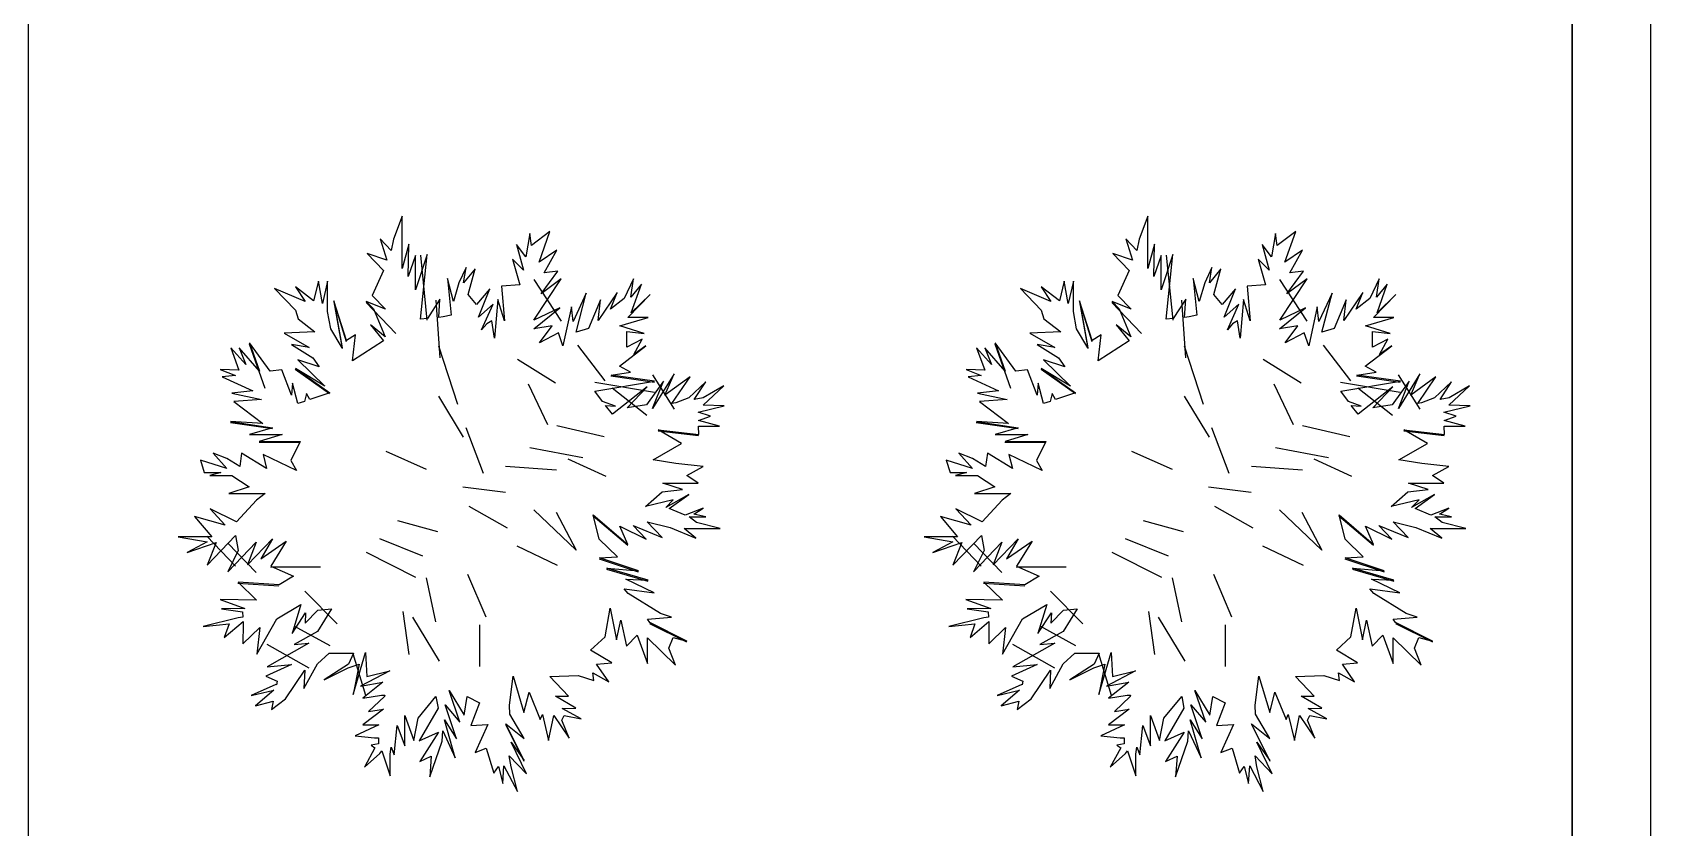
# Model space of a CAD drawing. Header units: metres. Extents: x 2 to 41.8, y 0.2 to 29.5.
# Drawn here: x 20.896 to 23.71, y 19.561 to 20.944 of the extents above; entities that cross this region are included whole.
import ezdxf

# ---------------------------------------------------------------- set-up
doc = ezdxf.new("R2010")
doc.units = ezdxf.units.M

msp = doc.modelspace()

# ---------------------------------------------------------------- linework, layer by layer
for p, q in [((23.7097, 23.5006), (23.7097, 16.2697)), ((23.5733, 23.3643), (23.5733, 15.8907)), ((23.5733, 23.3643), (23.5733, 16.2697)), ((21.5387, 20.6227), (21.5387, 20.5337)), ((22.8352, 20.6227), (22.8352, 20.5337)), ((21.5707, 20.5562), (21.5822, 20.4436)), ((22.8672, 20.5562), (22.8788, 20.4436)), ((21.768, 20.5138), (21.8155, 20.4415)), ((23.0646, 20.5138), (23.112, 20.4415)), ((21.42, 20.4751), (21.4345, 20.3939)), ((21.42, 20.4751), (21.4417, 20.4063)), ((21.4764, 20.4741), (21.5279, 20.4204)), ((21.5975, 20.4783), (21.6045, 20.3781)), ((22.7166, 20.4751), (22.7311, 20.3939)), ((22.7166, 20.4751), (22.7383, 20.4063)), ((22.773, 20.4741), (22.8244, 20.4204)), ((22.894, 20.4783), (22.901, 20.3781)), ((21.2733, 20.4022), (21.3003, 20.3249)), ((21.6023, 20.3988), (21.6354, 20.2973)), ((21.844, 20.3999), (21.8915, 20.338)), ((22.5698, 20.4022), (22.5969, 20.3249)), ((22.8988, 20.3988), (22.9319, 20.2973)), ((23.1406, 20.3999), (23.188, 20.338)), ((21.7394, 20.3755), (21.8056, 20.3343)), ((23.0359, 20.3755), (23.1021, 20.3343)), ((21.3533, 20.3579), (21.413, 20.3158)), ((21.902, 20.3465), (21.9777, 20.3357)), ((21.9743, 20.3484), (22.0119, 20.2885)), ((22.6498, 20.3579), (22.7095, 20.3158)), ((23.1985, 20.3465), (23.2742, 20.3357)), ((23.2709, 20.3484), (23.3084, 20.2885)), ((21.7581, 20.3326), (21.7917, 20.2621)), ((21.8739, 20.3357), (21.9777, 20.3181)), ((21.9042, 20.3257), (21.9644, 20.2782)), ((23.0547, 20.3326), (23.0882, 20.2621)), ((23.1705, 20.3357), (23.2742, 20.3181)), ((23.2007, 20.3257), (23.261, 20.2782)), ((21.6021, 20.311), (21.6454, 20.2399)), ((22.8986, 20.311), (22.9419, 20.2399)), ((21.2406, 20.2655), (21.3134, 20.2549)), ((21.808, 20.2604), (21.8902, 20.2413)), ((22.5371, 20.2655), (22.61, 20.2549)), ((23.1046, 20.2604), (23.1868, 20.2413)), ((21.2904, 20.2312), (21.3616, 20.2312)), ((21.6495, 20.257), (21.6799, 20.1774)), ((21.984, 20.251), (22.0544, 20.2431)), ((22.5869, 20.2312), (22.6581, 20.2312)), ((22.9461, 20.257), (22.9765, 20.1774)), ((23.2805, 20.251), (23.3509, 20.2431)), ((21.5105, 20.2155), (21.5811, 20.1841)), ((21.7609, 20.2218), (21.8532, 20.2046)), ((21.8274, 20.2025), (21.893, 20.1722)), ((22.8071, 20.2155), (22.8777, 20.1841)), ((23.0575, 20.2218), (23.1497, 20.2046)), ((23.1239, 20.2025), (23.1896, 20.1722)), ((21.719, 20.1898), (21.8077, 20.183)), ((23.0155, 20.1898), (23.1042, 20.183)), ((21.6445, 20.1537), (21.7186, 20.1444)), ((22.9411, 20.1537), (23.0152, 20.1444)), ((21.6548, 20.1202), (21.7214, 20.0822)), ((22.9513, 20.1202), (23.0179, 20.0822)), ((21.5309, 20.0951), (21.6004, 20.0759)), ((21.768, 20.1135), (21.8414, 20.0434)), ((21.8068, 20.1095), (21.8414, 20.0434)), ((21.8711, 20.1034), (21.9312, 20.0521)), ((22.8275, 20.0951), (22.8969, 20.0759)), ((23.0645, 20.1135), (23.138, 20.0434)), ((23.1034, 20.1095), (23.138, 20.0434)), ((23.1677, 20.1034), (23.2277, 20.0521)), ((21.1995, 20.0677), (21.2493, 20.0157)), ((21.4997, 20.0636), (21.5743, 20.0338)), ((22.4961, 20.0677), (22.5459, 20.0157)), ((22.7962, 20.0636), (22.8709, 20.0338)), ((21.2358, 20.0559), (21.2851, 20.0045)), ((21.4764, 20.0401), (21.5625, 19.9967)), ((21.7382, 20.0512), (21.8087, 20.0175)), ((22.5324, 20.0559), (22.5816, 20.0045)), ((22.7729, 20.0401), (22.859, 19.9967)), ((23.0347, 20.0512), (23.1053, 20.0175)), ((21.3103, 20.0144), (21.3971, 20.0144)), ((21.8818, 20.0286), (21.9496, 20.0059)), ((21.8945, 20.0106), (21.9665, 19.9898)), ((22.6068, 20.0144), (22.6936, 20.0144)), ((23.1783, 20.0286), (23.2462, 20.0059)), ((23.1911, 20.0106), (23.2631, 19.9898)), ((21.2534, 19.9862), (21.3248, 19.9815)), ((21.5811, 19.9956), (21.5973, 19.919)), ((21.6529, 20.0021), (21.6846, 19.9278)), ((22.5499, 19.9862), (22.6214, 19.9815)), ((22.8777, 19.9956), (22.8939, 19.919)), ((22.9495, 20.0021), (22.9811, 19.9278)), ((21.3699, 19.9721), (21.426, 19.9153)), ((22.6664, 19.9721), (22.7226, 19.9153)), ((21.5403, 19.9372), (21.5504, 19.8624)), ((21.5571, 19.9268), (21.6035, 19.8503)), ((22.8368, 19.9372), (22.8469, 19.8624)), ((22.8537, 19.9268), (22.9001, 19.8503)), ((21.351, 19.9122), (21.4131, 19.8779)), ((21.6734, 19.9136), (21.6735, 19.8416)), ((21.9694, 19.9161), (22.0336, 19.8841)), ((22.6476, 19.9122), (22.7096, 19.8779)), ((22.9699, 19.9136), (22.97, 19.8416)), ((23.2659, 19.9161), (23.3302, 19.8841)), ((21.3039, 19.8803), (21.3768, 19.8392)), ((21.4534, 19.8639), (21.4751, 19.7913)), ((22.6005, 19.8803), (22.6733, 19.8392)), ((22.7499, 19.8639), (22.7716, 19.7913)), ((21.719, 19.7404), (21.7509, 19.6767)), ((23.0155, 19.7404), (23.0474, 19.6767))]:
    msp.add_line(p, q)
for points in [[(23.5733, 23.3643), (23.7097, 23.5006), (23.7097, 16.2697), (23.5733, 16.2697), (23.5733, 23.3643)], [(23.5733, 23.3643), (23.5733, 15.8907), (22.3988, 15.8907), (22.3988, 18.6426), (20.8897, 18.6426), (20.8897, 23.3643), (23.5733, 23.3643)], [(22.0991, 20.2942), (22.0626, 20.2954), (22.0982, 20.3293), (22.0627, 20.3083), (22.0469, 20.3054), (22.0671, 20.3363), (22.0375, 20.3084), (22.0149, 20.2995), (22.0082, 20.2983), (22.0399, 20.3447), (21.996, 20.3129), (22.0122, 20.3499), (21.9746, 20.29), (21.9934, 20.3375), (21.9638, 20.2962), (21.9302, 20.2911), (21.9648, 20.3272), (21.9045, 20.2797), (21.8927, 20.2952), (21.91, 20.2937), (21.8876, 20.302), (21.8742, 20.3197), (21.978, 20.3372), (21.9023, 20.348), (21.9358, 20.3528), (21.9168, 20.3631), (21.963, 20.3987), (21.9419, 20.3838), (21.9561, 20.4101), (21.9295, 20.3963), (21.9299, 20.4236), (21.96, 20.4204), (21.9176, 20.4337), (21.9669, 20.4482), (21.9313, 20.4477), (21.9701, 20.4882), (21.9375, 20.456), (21.9551, 20.506), (21.9364, 20.4835), (21.9413, 20.5153), (21.9248, 20.481), (21.9011, 20.4625), (21.913, 20.4917), (21.8798, 20.4426), (21.8841, 20.4785), (21.8632, 20.4286), (21.8415, 20.4224), (21.8592, 20.4905), (21.8364, 20.4408), (21.8336, 20.4668), (21.8187, 20.3987), (21.8107, 20.4215), (21.7777, 20.4037), (21.8, 20.4336), (21.7679, 20.4282), (21.8131, 20.4646), (21.7683, 20.4431), (21.8158, 20.5153), (21.7806, 20.4892), (21.8098, 20.5287), (21.7859, 20.5256), (21.8079, 20.5648), (21.7774, 20.544), (21.7961, 20.5975), (21.7641, 20.5731), (21.7609, 20.5939), (21.7541, 20.5536), (21.7377, 20.5751), (21.7501, 20.5304), (21.7308, 20.5493), (21.7434, 20.5049), (21.7117, 20.5027), (21.717, 20.442), (21.7053, 20.4792), (21.6994, 20.4119), (21.6947, 20.4423), (21.6863, 20.4369), (21.6773, 20.4266), (21.6973, 20.4709), (21.6718, 20.4487), (21.6913, 20.4977), (21.6684, 20.4704), (21.6537, 20.4882), (21.6661, 20.5324), (21.646, 20.508), (21.6502, 20.5348), (21.6379, 20.5081), (21.6284, 20.4758), (21.6177, 20.5155), (21.6242, 20.4518), (21.6105, 20.449), (21.6026, 20.4482), (21.6048, 20.4798), (21.5832, 20.4463), (21.571, 20.4451), (21.5825, 20.5577), (21.5623, 20.496), (21.5623, 20.5558), (21.5493, 20.5191), (21.5508, 20.5755), (21.539, 20.5333), (21.539, 20.5352), (21.539, 20.6242), (21.5241, 20.5844), (21.52, 20.5646), (21.5006, 20.5848), (21.5122, 20.5477), (21.478, 20.5594), (21.5064, 20.5298), (21.487, 20.4864), (21.5101, 20.4623), (21.4767, 20.4756), (21.489, 20.4629), (21.5095, 20.4145), (21.4839, 20.4351), (21.5064, 20.4076), (21.4528, 20.3726), (21.4579, 20.4177), (21.4421, 20.4078), (21.4203, 20.4767), (21.4348, 20.3954), (21.4148, 20.4282), (21.4095, 20.4582), (21.4095, 20.5113), (21.4006, 20.4723), (21.3935, 20.5113), (21.3852, 20.4767), (21.3536, 20.5012), (21.3704, 20.4755), (21.3174, 20.4985), (21.3535, 20.4609), (21.3582, 20.4456), (21.3874, 20.423), (21.3337, 20.4207), (21.3772, 20.3957), (21.3464, 20.4013), (21.3835, 20.3776), (21.3945, 20.3621), (21.3577, 20.3746), (21.4047, 20.3284), (21.3536, 20.3594), (21.4133, 20.3173), (21.3786, 20.3054), (21.3725, 20.3157), (21.369, 20.3021), (21.3576, 20.2982), (21.3485, 20.3339), (21.3464, 20.313), (21.3296, 20.3572), (21.3097, 20.3545), (21.2736, 20.4037), (21.2908, 20.3544), (21.2555, 20.3954), (21.2671, 20.3665), (21.2412, 20.3954), (21.2554, 20.3567), (21.2228, 20.3574), (21.2494, 20.3472), (21.2264, 20.3447), (21.2795, 20.3205), (21.2428, 20.3163), (21.2946, 20.3052), (21.2466, 20.3022), (21.2968, 20.264), (21.2409, 20.267), (21.3137, 20.2564), (21.2736, 20.2444), (21.3305, 20.2444), (21.2907, 20.2327), (21.3619, 20.2327), (21.3453, 20.1996), (21.3554, 20.182), (21.2974, 20.2098), (21.3035, 20.1855), (21.26, 20.2123), (21.2567, 20.189), (21.2342, 20.2031), (21.2103, 20.2124), (21.2342, 20.1855), (21.1883, 20.1998), (21.1951, 20.1783), (21.2237, 20.1783), (21.2047, 20.1732), (21.2427, 20.1732), (21.2732, 20.1539), (21.2377, 20.1418), (21.3008, 20.1418), (21.2858, 20.1304), (21.2508, 20.0925), (21.205, 20.1155), (21.2315, 20.0871), (21.1783, 20.1021), (21.2082, 20.0665), (21.1498, 20.0665), (21.2, 20.0579), (21.1655, 20.0397), (21.2155, 20.0571), (21.1998, 20.0172), (21.2496, 20.0692), (21.2542, 20.0427), (21.2362, 20.0061), (21.2854, 20.0575), (21.2701, 20.0182), (21.3134, 20.0635), (21.2932, 20.0285), (21.3376, 20.059), (21.3106, 20.016), (21.3501, 19.9986), (21.3251, 19.983), (21.2537, 19.9877), (21.286, 19.9565), (21.2224, 19.958), (21.2658, 19.9422), (21.2248, 19.9413), (21.2613, 19.9362), (21.2619, 19.9273), (21.254, 19.9262), (21.1929, 19.9111), (21.2384, 19.9156), (21.2298, 19.8918), (21.2624, 19.9195), (21.2626, 19.9152), (21.2622, 19.8808), (21.2916, 19.9093), (21.2864, 19.863), (21.3209, 19.9243), (21.3632, 19.9491), (21.3476, 19.8989), (21.3713, 19.9347), (21.3702, 19.9169), (21.3924, 19.9393), (21.4161, 19.9415), (21.392, 19.9019), (21.3514, 19.8794), (21.3771, 19.8818), (21.3042, 19.8408), (21.3466, 19.8448), (21.302, 19.8244), (21.3219, 19.8158), (21.3206, 19.8096), (21.3197, 19.8099), (21.2768, 19.7908), (21.316, 19.8001), (21.2839, 19.773), (21.3149, 19.7813), (21.3119, 19.7665), (21.3364, 19.7849), (21.37, 19.835), (21.3684, 19.8032), (21.392, 19.8462), (21.4122, 19.8646), (21.4545, 19.8646), (21.4458, 19.8453), (21.4035, 19.8179), (21.4451, 19.839), (21.4641, 19.8451), (21.4537, 19.7928), (21.4754, 19.8655), (21.4774, 19.8238), (21.5174, 19.8335), (21.4669, 19.8071), (21.5057, 19.8143), (21.4706, 19.7864), (21.503, 19.7912), (21.5089, 19.7912), (21.5085, 19.7892), (21.4807, 19.763), (21.5066, 19.7669), (21.4705, 19.7397), (21.4985, 19.7398), (21.4575, 19.721), (21.4908, 19.7176), (21.498, 19.7176), (21.4977, 19.7066), (21.4853, 19.7047), (21.4918, 19.6998), (21.4734, 19.6663), (21.5003, 19.6899), (21.5037, 19.6947), (21.5184, 19.6511), (21.5184, 19.6892), (21.5198, 19.701), (21.5253, 19.6877), (21.5303, 19.7385), (21.5435, 19.7034), (21.5435, 19.756), (21.5594, 19.7127), (21.5671, 19.7517), (21.5979, 19.7889), (21.6019, 19.7688), (21.5685, 19.7121), (21.6024, 19.7269), (21.5699, 19.6764), (21.5898, 19.6853), (21.587, 19.6497), (21.6088, 19.7114), (21.6098, 19.7292), (21.6315, 19.6828), (21.6127, 19.7488), (21.6335, 19.7156), (21.6137, 19.7746), (21.6396, 19.7448), (21.6207, 19.7994), (21.647, 19.757), (21.6519, 19.7893), (21.6737, 19.7779), (21.6585, 19.739), (21.6878, 19.7406), (21.6661, 19.6921), (21.6854, 19.6991), (21.6982, 19.656), (21.7064, 19.6676), (21.7139, 19.6377), (21.7161, 19.6684), (21.7396, 19.6243), (21.7287, 19.6667), (21.7254, 19.6858), (21.755, 19.6549), (21.7287, 19.7099), (21.7512, 19.6782), (21.7193, 19.7419), (21.7511, 19.7163), (21.7261, 19.7585), (21.7257, 19.7742), (21.7322, 19.8245), (21.7509, 19.7615), (21.7601, 19.7969), (21.7793, 19.7491), (21.7831, 19.7581), (21.7937, 19.7127), (21.8026, 19.7564), (21.8292, 19.7169), (21.8167, 19.748), (21.8208, 19.7563), (21.8502, 19.7505), (21.8175, 19.7682), (21.8413, 19.7691), (21.8056, 19.7896), (21.8284, 19.7897), (21.7956, 19.8241), (21.8452, 19.8258), (21.8723, 19.8171), (21.8704, 19.8304), (21.8986, 19.8145), (21.8771, 19.8451), (21.9035, 19.8475), (21.8668, 19.8697), (21.892, 19.8927), (21.901, 19.9427), (21.912, 19.8875), (21.9193, 19.922), (21.9292, 19.8764), (21.9474, 19.8955), (21.9654, 19.8465), (21.9654, 19.8912), (22.0142, 19.8434), (22.0026, 19.8734), (22.0103, 19.8917), (22.0339, 19.8856), (21.9697, 19.9176), (21.9658, 19.9238), (22.0073, 19.9269), (21.9883, 19.9336), (21.9322, 19.9682), (21.925, 19.9766), (21.9256, 19.9765), (21.9771, 19.9695), (21.9279, 19.9929), (21.9669, 19.9914), (21.8949, 20.0121), (21.9499, 20.0074), (21.8821, 20.0302), (21.9134, 20.0321), (21.8818, 20.0626), (21.8714, 20.105), (21.9315, 20.0536), (21.9173, 20.0851), (21.9632, 20.0629), (21.9406, 20.0865), (21.9914, 20.0657), (21.9652, 20.093), (22.0051, 20.0831), (22.0498, 20.0644), (22.0296, 20.0811), (22.0921, 20.0811), (22.0507, 20.0919), (22.0378, 20.1014), (22.067, 20.1017), (22.0462, 20.1062), (22.0624, 20.1163), (22.031, 20.1044), (22.0035, 20.1157), (22.0373, 20.1402), (21.9974, 20.1177), (22.0105, 20.1313), (21.9621, 20.1195), (21.9909, 20.145), (22.0266, 20.1488), (21.9923, 20.1598), (22.0536, 20.1598), (22.0341, 20.1736), (22.0622, 20.1889), (22.0151, 20.1941), (21.9755, 20.2003), (22.025, 20.2292), (21.9843, 20.2526), (22.0547, 20.2447), (22.0543, 20.2589), (22.0906, 20.2589), (22.0541, 20.2688), (22.075, 20.2766), (22.0538, 20.2833), (22.0991, 20.2942)], [(23.3957, 20.2942), (23.3591, 20.2954), (23.3947, 20.3293), (23.3592, 20.3083), (23.3435, 20.3054), (23.3636, 20.3363), (23.334, 20.3084), (23.3114, 20.2995), (23.3048, 20.2983), (23.3364, 20.3447), (23.2925, 20.3129), (23.3087, 20.3499), (23.2712, 20.29), (23.29, 20.3375), (23.2603, 20.2962), (23.2267, 20.2911), (23.2613, 20.3272), (23.201, 20.2797), (23.1893, 20.2952), (23.2065, 20.2937), (23.1842, 20.302), (23.1708, 20.3197), (23.2746, 20.3372), (23.1988, 20.348), (23.2324, 20.3528), (23.2133, 20.3631), (23.2595, 20.3987), (23.2385, 20.3838), (23.2526, 20.4101), (23.226, 20.3963), (23.2264, 20.4236), (23.2566, 20.4204), (23.2142, 20.4337), (23.2635, 20.4482), (23.2278, 20.4477), (23.2667, 20.4882), (23.234, 20.456), (23.2516, 20.506), (23.233, 20.4835), (23.2378, 20.5153), (23.2214, 20.481), (23.1977, 20.4625), (23.2095, 20.4917), (23.1763, 20.4426), (23.1806, 20.4785), (23.1597, 20.4286), (23.138, 20.4224), (23.1558, 20.4905), (23.1329, 20.4408), (23.1301, 20.4668), (23.1153, 20.3987), (23.1072, 20.4215), (23.0743, 20.4037), (23.0966, 20.4336), (23.0644, 20.4282), (23.1096, 20.4646), (23.0649, 20.4431), (23.1123, 20.5153), (23.0771, 20.4892), (23.1064, 20.5287), (23.0825, 20.5256), (23.1044, 20.5648), (23.074, 20.544), (23.0927, 20.5975), (23.0606, 20.5731), (23.0575, 20.5939), (23.0507, 20.5536), (23.0343, 20.5751), (23.0467, 20.5304), (23.0273, 20.5493), (23.0399, 20.5049), (23.0082, 20.5027), (23.0135, 20.442), (23.0018, 20.4792), (22.9959, 20.4119), (22.9912, 20.4423), (22.9829, 20.4369), (22.9738, 20.4266), (22.9939, 20.4709), (22.9683, 20.4487), (22.9878, 20.4977), (22.965, 20.4704), (22.9503, 20.4882), (22.9626, 20.5324), (22.9425, 20.508), (22.9467, 20.5348), (22.9345, 20.5081), (22.925, 20.4758), (22.9142, 20.5155), (22.9207, 20.4518), (22.9071, 20.449), (22.8991, 20.4482), (22.9013, 20.4798), (22.8798, 20.4463), (22.8675, 20.4451), (22.8791, 20.5577), (22.8589, 20.496), (22.8589, 20.5558), (22.8459, 20.5191), (22.8473, 20.5755), (22.8356, 20.5333), (22.8355, 20.5352), (22.8355, 20.6242), (22.8206, 20.5844), (22.8165, 20.5646), (22.7972, 20.5848), (22.8087, 20.5477), (22.7745, 20.5594), (22.8029, 20.5298), (22.7836, 20.4864), (22.8066, 20.4623), (22.7733, 20.4756), (22.7855, 20.4629), (22.806, 20.4145), (22.7804, 20.4351), (22.8029, 20.4076), (22.7494, 20.3726), (22.7544, 20.4177), (22.7386, 20.4078), (22.7169, 20.4767), (22.7314, 20.3954), (22.7114, 20.4282), (22.706, 20.4582), (22.706, 20.5113), (22.6971, 20.4723), (22.69, 20.5113), (22.6818, 20.4767), (22.6502, 20.5012), (22.667, 20.4755), (22.614, 20.4985), (22.65, 20.4609), (22.6548, 20.4456), (22.684, 20.423), (22.6303, 20.4207), (22.6738, 20.3957), (22.6429, 20.4013), (22.6801, 20.3776), (22.6911, 20.3621), (22.6542, 20.3746), (22.7012, 20.3284), (22.6502, 20.3594), (22.7099, 20.3173), (22.6752, 20.3054), (22.669, 20.3157), (22.6656, 20.3021), (22.6541, 20.2982), (22.645, 20.3339), (22.6429, 20.313), (22.6261, 20.3572), (22.6062, 20.3545), (22.5702, 20.4037), (22.5874, 20.3544), (22.552, 20.3954), (22.5636, 20.3665), (22.5378, 20.3954), (22.5519, 20.3567), (22.5194, 20.3574), (22.546, 20.3472), (22.523, 20.3447), (22.5761, 20.3205), (22.5393, 20.3163), (22.5912, 20.3052), (22.5431, 20.3022), (22.5933, 20.264), (22.5374, 20.267), (22.6103, 20.2564), (22.5702, 20.2444), (22.627, 20.2444), (22.5872, 20.2327), (22.6584, 20.2327), (22.6419, 20.1996), (22.6519, 20.182), (22.5939, 20.2098), (22.6001, 20.1855), (22.5565, 20.2123), (22.5532, 20.189), (22.5307, 20.2031), (22.5068, 20.2124), (22.5308, 20.1855), (22.4848, 20.1998), (22.4917, 20.1783), (22.5202, 20.1783), (22.5013, 20.1732), (22.5393, 20.1732), (22.5697, 20.1539), (22.5342, 20.1418), (22.5973, 20.1418), (22.5823, 20.1304), (22.5473, 20.0925), (22.5016, 20.1155), (22.5281, 20.0871), (22.4748, 20.1021), (22.5047, 20.0665), (22.4464, 20.0665), (22.4965, 20.0579), (22.462, 20.0397), (22.5121, 20.0571), (22.4964, 20.0172), (22.5462, 20.0692), (22.5507, 20.0427), (22.5327, 20.0061), (22.5819, 20.0575), (22.5666, 20.0182), (22.61, 20.0635), (22.5898, 20.0285), (22.6342, 20.059), (22.6072, 20.016), (22.6466, 19.9986), (22.6217, 19.983), (22.5502, 19.9877), (22.5826, 19.9565), (22.5189, 19.958), (22.5623, 19.9422), (22.5214, 19.9413), (22.5579, 19.9362), (22.5584, 19.9273), (22.5505, 19.9262), (22.4894, 19.9111), (22.5349, 19.9156), (22.5264, 19.8918), (22.5589, 19.9195), (22.5592, 19.9152), (22.5588, 19.8808), (22.5881, 19.9093), (22.583, 19.863), (22.6175, 19.9243), (22.6598, 19.9491), (22.6441, 19.8989), (22.6679, 19.9347), (22.6667, 19.9169), (22.6889, 19.9393), (22.7127, 19.9415), (22.6885, 19.9019), (22.6479, 19.8794), (22.6736, 19.8818), (22.6008, 19.8408), (22.6432, 19.8448), (22.5986, 19.8244), (22.6184, 19.8158), (22.6172, 19.8096), (22.6162, 19.8099), (22.5733, 19.7908), (22.6125, 19.8001), (22.5805, 19.773), (22.6115, 19.7813), (22.6085, 19.7665), (22.6329, 19.7849), (22.6665, 19.835), (22.665, 19.8032), (22.6885, 19.8462), (22.7088, 19.8646), (22.7511, 19.8646), (22.7424, 19.8453), (22.7001, 19.8179), (22.7416, 19.839), (22.7607, 19.8451), (22.7503, 19.7928), (22.772, 19.8655), (22.774, 19.8238), (22.8139, 19.8335), (22.7634, 19.8071), (22.8022, 19.8143), (22.7672, 19.7864), (22.7995, 19.7912), (22.8054, 19.7912), (22.805, 19.7892), (22.7773, 19.763), (22.8032, 19.7669), (22.767, 19.7397), (22.7951, 19.7398), (22.754, 19.721), (22.7873, 19.7176), (22.7945, 19.7176), (22.7943, 19.7066), (22.7818, 19.7047), (22.7884, 19.6998), (22.77, 19.6663), (22.7969, 19.6899), (22.8002, 19.6947), (22.8149, 19.6511), (22.8149, 19.6892), (22.8164, 19.701), (22.8218, 19.6877), (22.8268, 19.7385), (22.8401, 19.7034), (22.8401, 19.756), (22.8559, 19.7127), (22.8636, 19.7517), (22.8944, 19.7889), (22.8984, 19.7688), (22.865, 19.7121), (22.8989, 19.7269), (22.8664, 19.6764), (22.8864, 19.6853), (22.8835, 19.6497), (22.9053, 19.7114), (22.9063, 19.7292), (22.9281, 19.6828), (22.9093, 19.7488), (22.9301, 19.7156), (22.9103, 19.7746), (22.9362, 19.7448), (22.9172, 19.7994), (22.9436, 19.757), (22.9484, 19.7893), (22.9702, 19.7779), (22.9551, 19.739), (22.9844, 19.7406), (22.9626, 19.6921), (22.982, 19.6991), (22.9948, 19.656), (23.003, 19.6676), (23.0104, 19.6377), (23.0127, 19.6684), (23.0361, 19.6243), (23.0252, 19.6667), (23.022, 19.6858), (23.0516, 19.6549), (23.0252, 19.7099), (23.0477, 19.6782), (23.0158, 19.7419), (23.0477, 19.7163), (23.0227, 19.7585), (23.0222, 19.7742), (23.0287, 19.8245), (23.0475, 19.7615), (23.0566, 19.7969), (23.0759, 19.7491), (23.0796, 19.7581), (23.0903, 19.7127), (23.0992, 19.7564), (23.1257, 19.7169), (23.1132, 19.748), (23.1173, 19.7563), (23.1467, 19.7505), (23.114, 19.7682), (23.1378, 19.7691), (23.1022, 19.7896), (23.125, 19.7897), (23.0922, 19.8241), (23.1418, 19.8258), (23.1688, 19.8171), (23.1669, 19.8304), (23.1951, 19.8145), (23.1737, 19.8451), (23.2001, 19.8475), (23.1633, 19.8697), (23.1885, 19.8927), (23.1975, 19.9427), (23.2085, 19.8875), (23.2159, 19.922), (23.2257, 19.8764), (23.244, 19.8955), (23.262, 19.8465), (23.262, 19.8912), (23.3107, 19.8434), (23.2992, 19.8734), (23.3069, 19.8917), (23.3305, 19.8856), (23.2663, 19.9176), (23.2623, 19.9238), (23.3038, 19.9269), (23.2848, 19.9336), (23.2287, 19.9682), (23.2215, 19.9766), (23.2221, 19.9765), (23.2737, 19.9695), (23.2245, 19.9929), (23.2634, 19.9914), (23.1914, 20.0121), (23.2465, 20.0074), (23.1786, 20.0302), (23.2099, 20.0321), (23.1784, 20.0626), (23.168, 20.105), (23.228, 20.0536), (23.2138, 20.0851), (23.2597, 20.0629), (23.2371, 20.0865), (23.288, 20.0657), (23.2618, 20.093), (23.3017, 20.0831), (23.3464, 20.0644), (23.3262, 20.0811), (23.3886, 20.0811), (23.3472, 20.0919), (23.3343, 20.1014), (23.3635, 20.1017), (23.3427, 20.1062), (23.359, 20.1163), (23.3275, 20.1044), (23.3001, 20.1157), (23.3338, 20.1402), (23.294, 20.1177), (23.307, 20.1313), (23.2586, 20.1195), (23.2875, 20.145), (23.3232, 20.1488), (23.2888, 20.1598), (23.3502, 20.1598), (23.3306, 20.1736), (23.3587, 20.1889), (23.3117, 20.1941), (23.272, 20.2003), (23.3216, 20.2292), (23.2808, 20.2526), (23.3512, 20.2447), (23.3509, 20.2589), (23.3872, 20.2589), (23.3507, 20.2688), (23.3715, 20.2766), (23.3503, 20.2833), (23.3957, 20.2942)]]:
    msp.add_lwpolyline(points)

doc.saveas('drawing.dxf')
